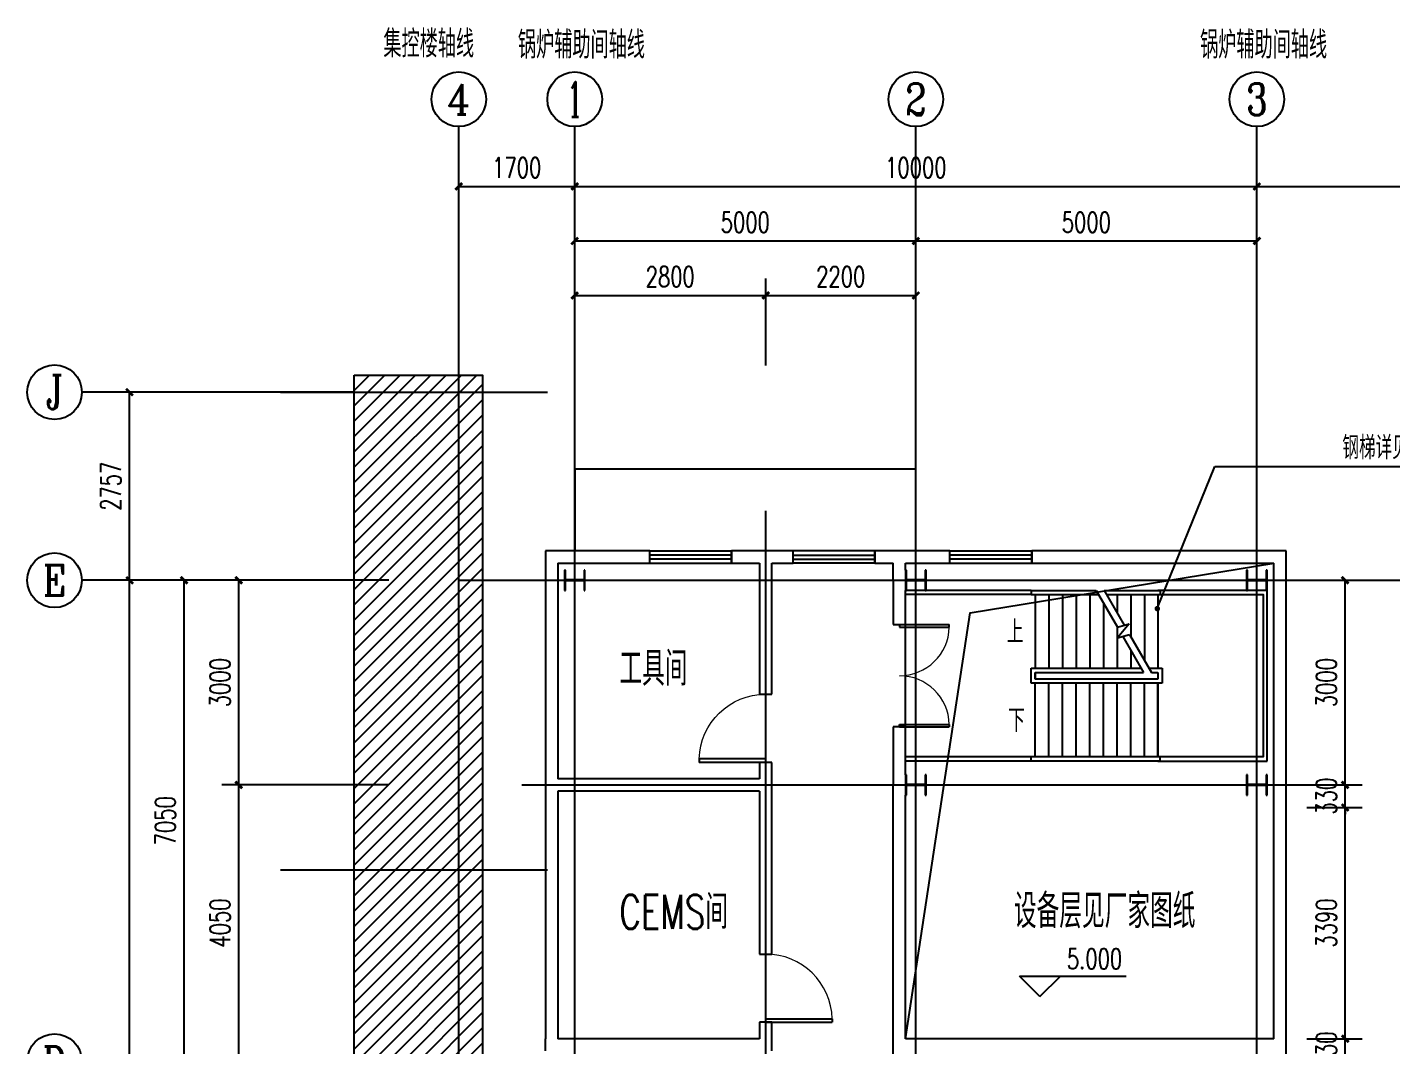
# Model space of a CAD drawing. Extents: x 32557 to 180454, y 33555 to 87700.
# Drawn here: x 87814 to 107816, y 68906 to 83835 of the extents above; entities that cross this region are included whole.
import ezdxf
from ezdxf.enums import TextEntityAlignment as Align

# ---------------------------------------------------------------- set-up
doc = ezdxf.new("R2010")
doc.units = 0
doc.header["$LTSCALE"] = 1000
doc.header["$MEASUREMENT"] = 0
for name, color, linetype in [('AXIS', 3, 'Continuous'), ('AXIS_TEXT', 7, 'Continuous'), ('COLUMN', 9, 'Continuous'), ('DIM_ELEV', 3, 'Continuous'), ('DIM_LEAD', 3, 'Continuous'), ('DIM_SYMB', 3, 'Continuous'), ('DOTE', 1, 'Continuous'), ('PUB_DIM', 3, 'Continuous'), ('PUB_TEXT', 7, 'Continuous'), ('STAIR', 2, 'Continuous'), ('TEXT', 62, 'Continuous'), ('WALL', 9, 'Continuous'), ('WINDOW', 4, 'Continuous')]:
    doc.layers.add(name, color=color, linetype=linetype)
doc.styles.add('_TCH_AXIS', font='COMPLEX', dxfattribs={"bigfont": 'GBCBIG'})
doc.styles.add('_TCH_DIM', font='SIMPLEX', dxfattribs={"bigfont": 'GBCBIG'})
doc.styles.add('_TCH_DIM_T3', font='SIMPLEX', dxfattribs={"width": 0.705882, "bigfont": 'GBCBIG'})
doc.styles.add('COMPLEX', font='COMPLEX')
doc.styles.get("Standard").update_dxf_attribs({"font": 'gbenor.shx', "bigfont": 'gbcbig.shx'})
doc.dimstyles.new('_TCH_ARCH&&100', dxfattribs={"dimtxt": 297.5, "dimasz": 100, "dimexe": 250, "dimexo": 300, "dimgap": 126.25, "dimtad": 1, "dimdec": 0, "dimzin": 0, "dimdsep": 46, "dimtxsty": '_TCH_DIM_T3', "dimblk": 'ARCHTICK', "dimcen": 0.09, "dimclrt": 7, "dimazin": 2, "dimtfac": 1, "dimtdec": 0, "dimtix": 1, "dimtmove": 2, "dimatfit": 3, "dimfxl": 0, "dimtolj": 1, "dimtzin": 0, "dimarcsym": 0})

# ---------------------------------------------------------------- blocks, each defined once
blk = doc.blocks.new('_ArchTick')
at = {"color": 0, "linetype": 'ByBlock', "const_width": 0.4}
blk.add_lwpolyline([(-0.5, -0.5), (0.5, 0.5)], dxfattribs=at)
blk = doc.blocks.new('*D10')
at = {"layer": 'Defpoints', "color": 0, "transparency": 16777216}
for p in [(106269, 75729), (107133, 75729), (106269, 72729)]:
    blk.add_point(p, dxfattribs=at)
at = {"layer": 'PUB_DIM', "color": 0, "lineweight": -2, "transparency": 16777216}
for p, q in [((106569, 75729), (107383, 75729)), ((107133, 72729), (107133, 75729)), ((106569, 72729), (107383, 72729))]:
    blk.add_line(p, q, dxfattribs=at)
at = {"layer": 'PUB_DIM', "color": 0, "lineweight": -2, "transparency": 16777216, "xscale": 100, "yscale": 100, "zscale": 100}
for p, rotation in [((107133, 75729), 90), ((107133, 72729), 270)]:
    blk.add_blockref('_ArchTick', p, dxfattribs=dict(at, rotation=rotation))
at = {"layer": 'PUB_DIM', "color": 7, "transparency": 16777216, "insert": (106858, 74229), "char_height": 297.5, "attachment_point": 5, "rotation": 90, "style": '_TCH_DIM_T3'}
blk.add_mtext('\\A1;3000', dxfattribs=at)
blk = doc.blocks.new('*D11')
at = {"layer": 'Defpoints', "color": 0, "transparency": 16777216}
for p in [(106269, 72729), (107133, 72729), (106269, 72399)]:
    blk.add_point(p, dxfattribs=at)
at = {"layer": 'PUB_DIM', "color": 0, "lineweight": -2, "transparency": 16777216}
for p, q in [((107133, 72729), (107133, 72829)), ((106569, 72729), (107383, 72729)), ((107133, 72399), (107133, 72729)), ((106569, 72399), (107383, 72399)), ((107133, 72399), (107133, 72299))]:
    blk.add_line(p, q, dxfattribs=at)
at = {"layer": 'PUB_DIM', "color": 0, "lineweight": -2, "transparency": 16777216, "xscale": 100, "yscale": 100, "zscale": 100}
for p, rotation in [((107133, 72729), 270), ((107133, 72399), 90)]:
    blk.add_blockref('_ArchTick', p, dxfattribs=dict(at, rotation=rotation))
at = {"layer": 'PUB_DIM', "color": 7, "transparency": 16777216, "insert": (106858, 72564), "char_height": 297.5, "attachment_point": 5, "rotation": 90, "style": '_TCH_DIM_T3'}
blk.add_mtext('\\A1;330', dxfattribs=at)
blk = doc.blocks.new('*D12')
at = {"layer": 'Defpoints', "color": 0, "transparency": 16777216}
for p in [(106269, 72399), (107133, 72399), (106269, 69009)]:
    blk.add_point(p, dxfattribs=at)
at = {"layer": 'PUB_DIM', "color": 0, "lineweight": -2, "transparency": 16777216}
for p, q in [((106569, 72399), (107383, 72399)), ((107133, 69009), (107133, 72399)), ((106569, 69009), (107383, 69009))]:
    blk.add_line(p, q, dxfattribs=at)
at = {"layer": 'PUB_DIM', "color": 0, "lineweight": -2, "transparency": 16777216, "xscale": 100, "yscale": 100, "zscale": 100}
for p, rotation in [((107133, 72399), 90), ((107133, 69009), 270)]:
    blk.add_blockref('_ArchTick', p, dxfattribs=dict(at, rotation=rotation))
at = {"layer": 'PUB_DIM', "color": 7, "transparency": 16777216, "insert": (106858, 70704), "char_height": 297.5, "attachment_point": 5, "rotation": 90, "style": '_TCH_DIM_T3'}
blk.add_mtext('\\A1;3390', dxfattribs=at)
blk = doc.blocks.new('*D13')
at = {"layer": 'Defpoints', "color": 0, "transparency": 16777216}
for p in [(106269, 69009), (107133, 69009), (106269, 68679)]:
    blk.add_point(p, dxfattribs=at)
at = {"layer": 'PUB_DIM', "color": 0, "lineweight": -2, "transparency": 16777216}
for p, q in [((106569, 69009), (107383, 69009)), ((107133, 69009), (107133, 69109)), ((107133, 68679), (107133, 69009)), ((106569, 68679), (107383, 68679)), ((107133, 68679), (107133, 68579))]:
    blk.add_line(p, q, dxfattribs=at)
at = {"layer": 'PUB_DIM', "color": 0, "lineweight": -2, "transparency": 16777216, "xscale": 100, "yscale": 100, "zscale": 100}
for p, rotation in [((107133, 69009), 270), ((107133, 68679), 90)]:
    blk.add_blockref('_ArchTick', p, dxfattribs=dict(at, rotation=rotation))
at = {"layer": 'PUB_DIM', "color": 7, "transparency": 16777216, "insert": (106858, 68844), "char_height": 297.5, "attachment_point": 5, "rotation": 90, "style": '_TCH_DIM_T3'}
blk.add_mtext('\\A1;330', dxfattribs=at)
blk = doc.blocks.new('*D38')
at = {"layer": 'AXIS', "color": 0, "lineweight": -2, "transparency": 16777216}
for p, q in [((93114, 72729), (90664, 72729)), ((90914, 68679), (90914, 72729)), ((93114, 68679), (90664, 68679))]:
    blk.add_line(p, q, dxfattribs=at)
at = {"layer": 'Defpoints', "color": 0, "transparency": 16777216}
for p in [(90914, 72729), (93414, 72729), (93414, 68679)]:
    blk.add_point(p, dxfattribs=at)
at = {"layer": 'AXIS', "color": 0, "lineweight": -2, "transparency": 16777216, "xscale": 100, "yscale": 100, "zscale": 100}
for p, rotation in [((90914, 72729), 90), ((90914, 68679), 270)]:
    blk.add_blockref('_ArchTick', p, dxfattribs=dict(at, rotation=rotation))
at = {"layer": 'AXIS', "color": 7, "transparency": 16777216, "insert": (90639, 70704), "char_height": 297.5, "attachment_point": 5, "rotation": 90, "style": '_TCH_DIM_T3'}
blk.add_mtext('\\A1;4050', dxfattribs=at)
blk = doc.blocks.new('*D39')
at = {"layer": 'AXIS', "color": 0, "lineweight": -2, "transparency": 16777216}
for p, q in [((93114, 75729), (90664, 75729)), ((90914, 72729), (90914, 75729)), ((93114, 72729), (90664, 72729))]:
    blk.add_line(p, q, dxfattribs=at)
at = {"layer": 'Defpoints', "color": 0, "transparency": 16777216}
for p in [(90914, 75729), (93414, 75729), (93414, 72729)]:
    blk.add_point(p, dxfattribs=at)
at = {"layer": 'AXIS', "color": 0, "lineweight": -2, "transparency": 16777216, "xscale": 100, "yscale": 100, "zscale": 100}
for p, rotation in [((90914, 75729), 90), ((90914, 72729), 270)]:
    blk.add_blockref('_ArchTick', p, dxfattribs=dict(at, rotation=rotation))
at = {"layer": 'AXIS', "color": 7, "transparency": 16777216, "insert": (90639, 74229), "char_height": 297.5, "attachment_point": 5, "rotation": 90, "style": '_TCH_DIM_T3'}
blk.add_mtext('\\A1;3000', dxfattribs=at)
blk = doc.blocks.new('*D40')
at = {"layer": 'Defpoints', "color": 0, "transparency": 16777216}
for p in [(98639, 79903), (95839, 78575), (98639, 78575)]:
    blk.add_point(p, dxfattribs=at)
at = {"layer": 'PUB_DIM', "color": 0, "lineweight": -2, "transparency": 16777216}
for p, q in [((95839, 78875), (95839, 80153)), ((98639, 78875), (98639, 80153)), ((95839, 79903), (98639, 79903))]:
    blk.add_line(p, q, dxfattribs=at)
at = {"layer": 'PUB_DIM', "color": 0, "lineweight": -2, "transparency": 16777216, "xscale": 100, "yscale": 100, "zscale": 100, "rotation": 180}
blk.add_blockref('_ArchTick', (95839, 79903), dxfattribs=at)
at = {"layer": 'PUB_DIM', "color": 0, "lineweight": -2, "transparency": 16777216, "xscale": 100, "yscale": 100, "zscale": 100}
blk.add_blockref('_ArchTick', (98639, 79903), dxfattribs=at)
at = {"layer": 'PUB_DIM', "color": 7, "transparency": 16777216, "insert": (97239, 80178), "char_height": 297.5, "attachment_point": 5, "style": '_TCH_DIM_T3'}
blk.add_mtext('\\A1;2800', dxfattribs=at)
blk = doc.blocks.new('*D41')
at = {"layer": 'Defpoints', "color": 0, "transparency": 16777216}
for p in [(100839, 79903), (98639, 78575), (100839, 78575)]:
    blk.add_point(p, dxfattribs=at)
at = {"layer": 'PUB_DIM', "color": 0, "lineweight": -2, "transparency": 16777216}
for p, q in [((98639, 78875), (98639, 80153)), ((100839, 78875), (100839, 80153)), ((98639, 79903), (100839, 79903))]:
    blk.add_line(p, q, dxfattribs=at)
at = {"layer": 'PUB_DIM', "color": 0, "lineweight": -2, "transparency": 16777216, "xscale": 100, "yscale": 100, "zscale": 100, "rotation": 180}
blk.add_blockref('_ArchTick', (98639, 79903), dxfattribs=at)
at = {"layer": 'PUB_DIM', "color": 0, "lineweight": -2, "transparency": 16777216, "xscale": 100, "yscale": 100, "zscale": 100}
blk.add_blockref('_ArchTick', (100839, 79903), dxfattribs=at)
at = {"layer": 'PUB_DIM', "color": 7, "transparency": 16777216, "insert": (99739, 80178), "char_height": 297.5, "attachment_point": 5, "style": '_TCH_DIM_T3'}
blk.add_mtext('\\A1;2200', dxfattribs=at)
blk = doc.blocks.new('*D43')
at = {"layer": 'Defpoints', "color": 0, "transparency": 16777216}
for p in [(95839, 81503), (94139, 79875), (95839, 79875)]:
    blk.add_point(p, dxfattribs=at)
at = {"layer": 'PUB_DIM', "color": 0, "lineweight": -2, "transparency": 16777216}
for p, q in [((94139, 80175), (94139, 81753)), ((95839, 80175), (95839, 81753)), ((94139, 81503), (95839, 81503))]:
    blk.add_line(p, q, dxfattribs=at)
at = {"layer": 'PUB_DIM', "color": 0, "lineweight": -2, "transparency": 16777216, "xscale": 100, "yscale": 100, "zscale": 100, "rotation": 180}
blk.add_blockref('_ArchTick', (94139, 81503), dxfattribs=at)
at = {"layer": 'PUB_DIM', "color": 0, "lineweight": -2, "transparency": 16777216, "xscale": 100, "yscale": 100, "zscale": 100}
blk.add_blockref('_ArchTick', (95839, 81503), dxfattribs=at)
at = {"layer": 'PUB_DIM', "color": 7, "transparency": 16777216, "insert": (94989, 81778), "char_height": 297.5, "attachment_point": 5, "style": '_TCH_DIM_T3'}
blk.add_mtext('\\A1;1700', dxfattribs=at)
blk = doc.blocks.new('*D44')
at = {"layer": 'Defpoints', "color": 0, "transparency": 16777216}
for p in [(105839, 81503), (95839, 79875), (105839, 79875)]:
    blk.add_point(p, dxfattribs=at)
at = {"layer": 'PUB_DIM', "color": 0, "lineweight": -2, "transparency": 16777216}
for p, q in [((95839, 80175), (95839, 81753)), ((105839, 80175), (105839, 81753)), ((95839, 81503), (105839, 81503))]:
    blk.add_line(p, q, dxfattribs=at)
at = {"layer": 'PUB_DIM', "color": 0, "lineweight": -2, "transparency": 16777216, "xscale": 100, "yscale": 100, "zscale": 100, "rotation": 180}
blk.add_blockref('_ArchTick', (95839, 81503), dxfattribs=at)
at = {"layer": 'PUB_DIM', "color": 0, "lineweight": -2, "transparency": 16777216, "xscale": 100, "yscale": 100, "zscale": 100}
blk.add_blockref('_ArchTick', (105839, 81503), dxfattribs=at)
at = {"layer": 'PUB_DIM', "color": 7, "transparency": 16777216, "insert": (100839, 81778), "char_height": 297.5, "attachment_point": 5, "style": '_TCH_DIM_T3'}
blk.add_mtext('\\A1;10000', dxfattribs=at)
blk = doc.blocks.new('*D45')
at = {"layer": 'Defpoints', "color": 0, "transparency": 16777216}
for p in [(116239, 81503), (105839, 79875), (116239, 79875)]:
    blk.add_point(p, dxfattribs=at)
at = {"layer": 'PUB_DIM', "color": 0, "lineweight": -2, "transparency": 16777216}
for p, q in [((105839, 80175), (105839, 81753)), ((116239, 80175), (116239, 81753)), ((105839, 81503), (116239, 81503))]:
    blk.add_line(p, q, dxfattribs=at)
at = {"layer": 'PUB_DIM', "color": 0, "lineweight": -2, "transparency": 16777216, "xscale": 100, "yscale": 100, "zscale": 100, "rotation": 180}
blk.add_blockref('_ArchTick', (105839, 81503), dxfattribs=at)
at = {"layer": 'PUB_DIM', "color": 0, "lineweight": -2, "transparency": 16777216, "xscale": 100, "yscale": 100, "zscale": 100}
blk.add_blockref('_ArchTick', (116239, 81503), dxfattribs=at)
at = {"layer": 'PUB_DIM', "color": 7, "transparency": 16777216, "insert": (111039, 81778), "char_height": 297.5, "attachment_point": 5, "style": '_TCH_DIM_T3'}
blk.add_mtext('\\A1;10400', dxfattribs=at)
blk = doc.blocks.new('*D46')
at = {"layer": 'Defpoints', "color": 0, "transparency": 16777216}
for p in [(100839, 80703), (95839, 78575), (100839, 78575)]:
    blk.add_point(p, dxfattribs=at)
at = {"layer": 'PUB_DIM', "color": 0, "lineweight": -2, "transparency": 16777216}
for p, q in [((95839, 78875), (95839, 80953)), ((100839, 78875), (100839, 80953)), ((95839, 80703), (100839, 80703))]:
    blk.add_line(p, q, dxfattribs=at)
at = {"layer": 'PUB_DIM', "color": 0, "lineweight": -2, "transparency": 16777216, "xscale": 100, "yscale": 100, "zscale": 100, "rotation": 180}
blk.add_blockref('_ArchTick', (95839, 80703), dxfattribs=at)
at = {"layer": 'PUB_DIM', "color": 0, "lineweight": -2, "transparency": 16777216, "xscale": 100, "yscale": 100, "zscale": 100}
blk.add_blockref('_ArchTick', (100839, 80703), dxfattribs=at)
at = {"layer": 'PUB_DIM', "color": 7, "transparency": 16777216, "insert": (98339, 80978), "char_height": 297.5, "attachment_point": 5, "style": '_TCH_DIM_T3'}
blk.add_mtext('\\A1;5000', dxfattribs=at)
blk = doc.blocks.new('*D47')
at = {"layer": 'Defpoints', "color": 0, "transparency": 16777216}
for p in [(105839, 80703), (100839, 78575), (105839, 78575)]:
    blk.add_point(p, dxfattribs=at)
at = {"layer": 'PUB_DIM', "color": 0, "lineweight": -2, "transparency": 16777216}
for p, q in [((100839, 78875), (100839, 80953)), ((105839, 78875), (105839, 80953)), ((100839, 80703), (105839, 80703))]:
    blk.add_line(p, q, dxfattribs=at)
at = {"layer": 'PUB_DIM', "color": 0, "lineweight": -2, "transparency": 16777216, "xscale": 100, "yscale": 100, "zscale": 100, "rotation": 180}
blk.add_blockref('_ArchTick', (100839, 80703), dxfattribs=at)
at = {"layer": 'PUB_DIM', "color": 0, "lineweight": -2, "transparency": 16777216, "xscale": 100, "yscale": 100, "zscale": 100}
blk.add_blockref('_ArchTick', (105839, 80703), dxfattribs=at)
at = {"layer": 'PUB_DIM', "color": 7, "transparency": 16777216, "insert": (103339, 80978), "char_height": 297.5, "attachment_point": 5, "style": '_TCH_DIM_T3'}
blk.add_mtext('\\A1;5000', dxfattribs=at)
blk = doc.blocks.new('*D51')
at = {"layer": 'AXIS', "color": 0, "lineweight": -2, "transparency": 16777216}
for p, q in [((92314, 75729), (89864, 75729)), ((90114, 68679), (90114, 75729)), ((92314, 68679), (89864, 68679))]:
    blk.add_line(p, q, dxfattribs=at)
at = {"layer": 'Defpoints', "color": 0, "transparency": 16777216}
for p in [(90114, 75729), (92614, 75729), (92614, 68679)]:
    blk.add_point(p, dxfattribs=at)
at = {"layer": 'AXIS', "color": 0, "lineweight": -2, "transparency": 16777216, "xscale": 100, "yscale": 100, "zscale": 100}
for p, rotation in [((90114, 75729), 90), ((90114, 68679), 270)]:
    blk.add_blockref('_ArchTick', p, dxfattribs=dict(at, rotation=rotation))
at = {"layer": 'AXIS', "color": 7, "transparency": 16777216, "insert": (89839, 72204), "char_height": 297.5, "attachment_point": 5, "rotation": 90, "style": '_TCH_DIM_T3'}
blk.add_mtext('\\A1;7050', dxfattribs=at)
blk = doc.blocks.new('*D53')
at = {"layer": 'AXIS', "color": 0, "lineweight": -2, "transparency": 16777216}
for p, q in [((92314, 75729), (89064, 75729)), ((89314, 44329), (89314, 75729)), ((92314, 44329), (89064, 44329))]:
    blk.add_line(p, q, dxfattribs=at)
at = {"layer": 'Defpoints', "color": 0, "transparency": 16777216}
for p in [(89314, 75729), (92614, 75729), (92614, 44329)]:
    blk.add_point(p, dxfattribs=at)
at = {"layer": 'AXIS', "color": 0, "lineweight": -2, "transparency": 16777216, "xscale": 100, "yscale": 100, "zscale": 100}
for p, rotation in [((89314, 75729), 90), ((89314, 44329), 270)]:
    blk.add_blockref('_ArchTick', p, dxfattribs=dict(at, rotation=rotation))
at = {"layer": 'AXIS', "color": 7, "transparency": 16777216, "insert": (89039, 60029), "char_height": 297.5, "attachment_point": 5, "rotation": 90, "style": '_TCH_DIM_T3'}
blk.add_mtext('\\A1;31400', dxfattribs=at)
blk = doc.blocks.new('*D54')
at = {"layer": 'AXIS', "color": 0, "lineweight": -2, "transparency": 16777216}
for p, q in [((92314, 78486), (89064, 78486)), ((89314, 75729), (89314, 78486)), ((92314, 75729), (89064, 75729))]:
    blk.add_line(p, q, dxfattribs=at)
at = {"layer": 'Defpoints', "color": 0, "transparency": 16777216}
for p in [(89314, 78486), (92614, 78486), (92614, 75729)]:
    blk.add_point(p, dxfattribs=at)
at = {"layer": 'AXIS', "color": 0, "lineweight": -2, "transparency": 16777216, "xscale": 100, "yscale": 100, "zscale": 100}
for p, rotation in [((89314, 78486), 90), ((89314, 75729), 270)]:
    blk.add_blockref('_ArchTick', p, dxfattribs=dict(at, rotation=rotation))
at = {"layer": 'AXIS', "color": 7, "transparency": 16777216, "insert": (89039, 77108), "char_height": 297.5, "attachment_point": 5, "rotation": 90, "style": '_TCH_DIM_T3'}
blk.add_mtext('\\A1;2757', dxfattribs=at)
blk = doc.blocks.new('_AXISO')
blk.add_circle((0, 0), 0.5)
at = {"layer": 'AXIS_TEXT', "style": 'COMPLEX', "width": 1.041667}
blk.add_attdef('A', text='', height=0.56, dxfattribs=at).set_placement((-0.25, -0.28), (0.25, -0.28), align=Align.FIT)
blk = doc.blocks.new('$DorLib2D$00000001')
for p, q in [((0.45, 0.975), (0.5, 0.975)), ((0.45, 0), (0.45, 0.975)), ((0.5, 0), (0.5, 0.975)), ((0.5, 0), (0.45, 0))]:
    blk.add_line(p, q)
at = {"lineweight": 13}
blk.add_arc((0.475, 0), 0.975, 91.4693, 180, dxfattribs=at)
blk = doc.blocks.new('$DorLib2D$00000002')
for p, q in [((-0.5, 0), (-0.5, 0.4875)), ((-0.475, 0.4875), (-0.5, 0.4875)), ((-0.475, 0), (-0.475, 0.4875)), ((0.475, 0), (0.475, 0.4875)), ((0.475, 0.4875), (0.5, 0.4875)), ((0.5, 0), (0.5, 0.4875)), ((-0.5, 0), (-0.475, 0)), ((0.5, 0), (0.475, 0))]:
    blk.add_line(p, q)
at = {"lineweight": 13}
for centre, start, end in [((-0.4875, 0), 0, 88.53072), ((0.4875, 0), 91.46928, 180)]:
    blk.add_arc(centre, 0.4875, start, end, dxfattribs=at)
blk = doc.blocks.new('$TCHSYS$WIN2D')
for p, q in [((-0.5, 0.5), (0.5, 0.5)), ((-0.5, 0.5), (-0.5, -0.5)), ((0.5, 0.5), (0.5, -0.5)), ((0.5, 0.167), (-0.5, 0.167)), ((0.5, -0.167), (-0.5, -0.167)), ((-0.5, -0.5), (0.5, -0.5))]:
    blk.add_line(p, q)

msp = doc.modelspace()

# ---------------------------------------------------------------- hatches: boundary and pattern name
at = {"layer": 'COLUMN'}
h = msp.add_hatch(dxfattribs=at)
h.set_pattern_fill('ANSI31', color=256, scale=100)
h.set_pattern_definition([(45, (53159.6, 0), (-112.2532, 112.2532), [])])
h.paths.add_polyline_path([(92607.2, 78736.1), (94489.3, 78736.1), (94489.3, 37467), (92607.2, 37467)])

# ---------------------------------------------------------------- linework, layer by layer
at = {"layer": 'AXIS'}
for p, q in [((94139.3, 79695.8), (94139.3, 82380)), ((95839.3, 79695.8), (95839.3, 82380)), ((100839.3, 79695.8), (100839.3, 82380)), ((105839.3, 79695.8), (105839.3, 82380)), ((92614.3, 78486.1), (88614.3, 78486.1)), ((92614.3, 75729.1), (88614.3, 75729.1))]:
    msp.add_line(p, q, dxfattribs=at)
at = {"layer": 'COLUMN'}
for p, q in [((95703.3, 75879.1), (95689.3, 75879.1)), ((95689.3, 75879.1), (95689.3, 75579.1)), ((95703.3, 75738.1), (95703.3, 75879.1)), ((95975.3, 75879.1), (95975.3, 75738.1)), ((95989.3, 75879.1), (95975.3, 75879.1)), ((95989.3, 75579.1), (95989.3, 75879.1)), ((100703.3, 75879.1), (100689.3, 75879.1)), ((100689.3, 75879.1), (100689.3, 75579.1)), ((100703.3, 75738.1), (100703.3, 75879.1)), ((100975.3, 75879.1), (100975.3, 75738.1)), ((100989.3, 75879.1), (100975.3, 75879.1)), ((100989.3, 75579.1), (100989.3, 75879.1)), ((105703.3, 75879.1), (105689.3, 75879.1)), ((105689.3, 75879.1), (105689.3, 75579.1)), ((105703.3, 75738.1), (105703.3, 75879.1)), ((105975.3, 75879.1), (105975.3, 75738.1)), ((105989.3, 75879.1), (105975.3, 75879.1)), ((105989.3, 75579.1), (105989.3, 75879.1)), ((95703.3, 75579.1), (95703.3, 75720.1)), ((95970.3, 75733.1), (95708.3, 75733.1)), ((95708.3, 75725.1), (95970.3, 75725.1)), ((95975.3, 75720.1), (95975.3, 75579.1)), ((100703.3, 75579.1), (100703.3, 75720.1)), ((100970.3, 75733.1), (100708.3, 75733.1)), ((100708.3, 75725.1), (100970.3, 75725.1)), ((100975.3, 75720.1), (100975.3, 75579.1)), ((105703.3, 75579.1), (105703.3, 75720.1)), ((105970.3, 75733.1), (105708.3, 75733.1)), ((105708.3, 75725.1), (105970.3, 75725.1)), ((105975.3, 75720.1), (105975.3, 75579.1)), ((95689.3, 75579.1), (95703.3, 75579.1)), ((95975.3, 75579.1), (95989.3, 75579.1)), ((100689.3, 75579.1), (100703.3, 75579.1)), ((100975.3, 75579.1), (100989.3, 75579.1)), ((105689.3, 75579.1), (105703.3, 75579.1)), ((105975.3, 75579.1), (105989.3, 75579.1)), ((100703.3, 72879.1), (100689.3, 72879.1)), ((100689.3, 72879.1), (100689.3, 72579.1)), ((100703.3, 72738.1), (100703.3, 72879.1)), ((100975.3, 72879.1), (100975.3, 72738.1)), ((100989.3, 72879.1), (100975.3, 72879.1)), ((100989.3, 72579.1), (100989.3, 72879.1)), ((105703.3, 72879.1), (105689.3, 72879.1)), ((105689.3, 72879.1), (105689.3, 72579.1)), ((105703.3, 72738.1), (105703.3, 72879.1)), ((105975.3, 72879.1), (105975.3, 72738.1)), ((105989.3, 72879.1), (105975.3, 72879.1)), ((105989.3, 72579.1), (105989.3, 72879.1)), ((100703.3, 72579.1), (100703.3, 72720.1)), ((100970.3, 72733.1), (100708.3, 72733.1)), ((100708.3, 72725.1), (100970.3, 72725.1)), ((100975.3, 72720.1), (100975.3, 72579.1)), ((105703.3, 72579.1), (105703.3, 72720.1)), ((105970.3, 72733.1), (105708.3, 72733.1)), ((105708.3, 72725.1), (105970.3, 72725.1)), ((105975.3, 72720.1), (105975.3, 72579.1)), ((100689.3, 72579.1), (100703.3, 72579.1)), ((100975.3, 72579.1), (100989.3, 72579.1)), ((105689.3, 72579.1), (105703.3, 72579.1)), ((105975.3, 72579.1), (105989.3, 72579.1))]:
    msp.add_line(p, q, dxfattribs=at)
for centre, start, end in [((95708.3, 75738.1), 180, 270), ((95708.3, 75720.1), 90, 180), ((95970.3, 75738.1), 270, 0), ((95970.3, 75720.1), 0, 90), ((100708.3, 75738.1), 180, 270), ((100708.3, 75720.1), 90, 180), ((100970.3, 75738.1), 270, 0), ((100970.3, 75720.1), 0, 90), ((105708.3, 75738.1), 180, 270), ((105708.3, 75720.1), 90, 180), ((105970.3, 75738.1), 270, 0), ((105970.3, 75720.1), 0, 90), ((100708.3, 72738.1), 180, 270), ((100708.3, 72720.1), 90, 180), ((100970.3, 72738.1), 270, 0), ((100970.3, 72720.1), 0, 90), ((105708.3, 72738.1), 180, 270), ((105708.3, 72720.1), 90, 180), ((105970.3, 72738.1), 270, 0), ((105970.3, 72720.1), 0, 90)]:
    msp.add_arc(centre, 5, start, end, dxfattribs=at)
at = {"layer": 'DIM_ELEV'}
for p, q in [((102659.1, 69626.1), (102359.1, 69926.1)), ((102359.1, 69926.1), (103924.1, 69926.1)), ((102659.1, 69626.1), (102959.1, 69926.1))]:
    msp.add_line(p, q, dxfattribs=at)
at = {"layer": 'DIM_LEAD'}
for p, q in [((104379.6, 75313.6), (105221.3, 77398.6)), ((105221.3, 77398.6), (109123.1, 77398.6))]:
    msp.add_line(p, q, dxfattribs=at)
at = {"layer": 'DIM_LEAD', "const_width": 40}
msp.add_lwpolyline([(104372.1, 75295.1, 1), (104387.1, 75332.2, 1)], format="xyb", close=True, dxfattribs=at)
at = {"layer": 'DIM_SYMB'}
for points in [[(102489.3, 74979.1, 0, 0, 0), (103489.3, 74979.1, 80, 0, 0), (103789.3, 74979.1, 0, 0, 0)], [(102489.3, 73679.1, 0, 0, 0), (105189.3, 73679.1, 0, 0, 0), (105189.3, 74979.1, 0, 0, 0), (104289.3, 74979.1, 80, 0, 0), (103989.3, 74979.1, 0, 0, 0)]]:
    msp.add_lwpolyline(points, format="xyseb", dxfattribs=at)
at = {"layer": 'DOTE'}
for p, q in [((91525, 78486.1), (95439.3, 78486.1)), ((94139.3, 75729.1), (122839.2, 75729.1)), ((95065.2, 72729.1), (107270.5, 72729.1)), ((91525, 71486.1), (95439.3, 71486.1))]:
    msp.add_line(p, q, dxfattribs=at)
for points in [[(94139.3, 37467), (94139.3, 80486.1)], [(95839.3, 37467), (95839.3, 80486.1)], [(100839.3, 43329.1), (100839.3, 80486.1)], [(105839.3, 43329.1), (105839.3, 80486.1)], [(98639.3, 60109.1), (98639.3, 76746.2)]]:
    msp.add_lwpolyline(points, dxfattribs=at)
at = {"layer": 'PUB_DIM'}
msp.add_lwpolyline([(100689.3, 69009.1), (101635.6, 75252), (106089.3, 75979.1)], dxfattribs=at)
at = {"layer": 'STAIR'}
for p, q in [((102529.3, 75579.1), (100689.3, 75579.1)), ((102529.3, 75519.1), (100689.3, 75519.1)), ((102529.3, 75579.1), (103485.1, 75579.1)), ((102529.3, 75579.1), (102529.3, 75519.1)), ((102529.3, 75519.1), (103519.8, 75519.1)), ((102589.3, 75579.1), (103485.1, 75579.1)), ((102589.3, 75519.1), (102589.3, 74439.1)), ((102789.3, 75519.1), (102789.3, 74439.1)), ((102989.3, 75519.1), (102989.3, 74439.1)), ((103189.3, 75519.1), (103189.3, 74439.1)), ((103389.3, 75519.1), (103389.3, 74439.1)), ((103485.1, 75579.1), (103794.4, 75043.5)), ((103600.6, 75579.1), (104389.3, 75579.1)), ((103600.6, 75579.1), (103894.4, 75070.3)), ((103600.6, 75579.1), (104419.3, 75579.1)), ((103635.3, 75519.1), (104419.3, 75519.1)), ((103789.3, 75519.1), (103789.3, 75252.3)), ((103989.3, 75519.1), (103989.3, 74905.9)), ((104189.3, 75519.1), (104189.3, 74559.5)), ((104419.3, 75579.1), (104389.3, 75579.1)), ((104389.3, 75519.1), (104389.3, 74439.1)), ((104389.3, 75519.1), (104389.3, 74439.1)), ((104419.3, 75579.1), (104419.3, 75519.1)), ((105689.3, 75579.1), (104419.3, 75579.1)), ((105975.3, 75579.1), (105703.3, 75579.1)), ((105989.3, 73079.1), (105989.3, 75579.1)), ((103589.3, 75398.7), (103589.3, 74439.1)), ((103789.3, 75052.3), (103789.3, 74439.1)), ((103966.7, 75089.7), (103793.8, 74883.7)), ((103794.4, 75043.5), (103966.7, 75089.7)), ((103793.8, 74883.7), (103974.2, 74932)), ((103874.2, 74905.2), (104178, 74379.1)), ((103974.2, 74932), (104293.4, 74379.1)), ((103989.3, 74705.9), (103989.3, 74439.1)), ((102529.3, 74219.1), (102529.3, 74439.1)), ((102529.3, 74439.1), (104143.3, 74439.1)), ((104258.8, 74439.1), (104449.3, 74439.1)), ((104449.3, 74439.1), (104449.3, 74219.1)), ((104449.3, 74219.1), (102529.3, 74219.1)), ((102589.3, 74379.1), (104178, 74379.1)), ((102589.3, 74279.1), (102589.3, 74379.1)), ((102589.3, 74379.1), (104178, 74379.1)), ((102589.3, 74379.1), (102589.3, 74279.1)), ((104389.3, 74279.1), (102589.3, 74279.1)), ((104389.3, 74279.1), (102589.3, 74279.1)), ((102589.3, 73139.1), (102589.3, 74219.1)), ((102789.3, 73139.1), (102789.3, 74219.1)), ((102989.3, 73139.1), (102989.3, 74219.1)), ((103189.3, 73139.1), (103189.3, 74219.1)), ((103389.3, 73139.1), (103389.3, 74219.1)), ((103589.3, 73139.1), (103589.3, 74219.1)), ((103789.3, 73139.1), (103789.3, 74219.1)), ((103989.3, 73139.1), (103989.3, 74219.1)), ((104189.3, 73139.1), (104189.3, 74219.1)), ((104293.4, 74379.1), (104389.3, 74379.1)), ((104293.4, 74379.1), (104389.3, 74379.1)), ((104389.3, 74379.1), (104389.3, 74279.1)), ((104389.3, 74379.1), (104389.3, 74279.1)), ((104389.3, 73139.1), (104389.3, 74219.1)), ((104389.3, 74219.1), (104389.3, 73139.1)), ((102589.3, 73139.1), (100689.3, 73139.1)), ((102529.3, 73079.1), (100689.3, 73079.1)), ((104419.3, 73139.1), (102529.3, 73139.1)), ((102529.3, 73079.1), (102529.3, 73139.1)), ((104419.3, 73079.1), (102529.3, 73079.1)), ((104389.3, 73079.1), (102589.3, 73079.1)), ((104389.3, 73079.1), (104419.3, 73079.1)), ((104419.3, 73079.1), (104419.3, 73139.1)), ((104419.3, 73079.1), (105989.3, 73079.1))]:
    msp.add_line(p, q, dxfattribs=at)
for points in [[(100839.3, 76159.1), (100839.3, 77359.1), (95839.3, 77359.1), (95839.3, 76159.1)], [(104419.3, 75519.1), (105929.3, 75519.1), (105929.3, 73139.1), (104419.3, 73139.1)]]:
    msp.add_lwpolyline(points, dxfattribs=at)
at = {"layer": 'WALL'}
for p, q in [((95409.3, 76159.1), (95409.3, 72729.1)), ((96939.3, 76159.1), (95409.3, 76159.1)), ((96939.3, 75979.1), (96939.3, 76159.1)), ((98639.3, 76159.1), (98139.3, 76159.1)), ((98139.3, 76159.1), (98139.3, 75979.1)), ((99039.3, 76159.1), (98639.3, 76159.1)), ((99039.3, 75979.1), (99039.3, 76159.1)), ((100689.3, 76159.1), (100239.3, 76159.1)), ((100239.3, 76159.1), (100239.3, 75979.1)), ((101339.3, 76159.1), (100689.3, 76159.1)), ((101339.3, 75979.1), (101339.3, 76159.1)), ((106269.3, 76159.1), (102539.3, 76159.1)), ((102539.3, 76159.1), (102539.3, 75979.1)), ((106269.3, 68919.1), (106269.3, 76159.1)), ((95589.3, 75979.1), (95589.3, 72819.1)), ((95589.3, 75979.1), (96939.3, 75979.1)), ((98139.3, 75979.1), (98549.3, 75979.1)), ((98549.3, 75979.1), (98549.3, 74059.1)), ((98729.3, 75979.1), (99039.3, 75979.1)), ((98729.3, 74059.1), (98729.3, 75979.1)), ((100239.3, 75979.1), (100509.3, 75979.1)), ((100509.3, 75729.1), (100509.3, 75979.1)), ((100689.3, 75979.1), (101339.3, 75979.1)), ((100689.3, 75879.1), (100689.3, 75979.1)), ((102539.3, 75979.1), (106089.3, 75979.1)), ((106089.3, 69009.1), (106089.3, 75979.1)), ((100509.3, 75729.1), (100509.3, 75079.1)), ((100689.3, 75079.1), (100689.3, 75579.1)), ((100509.3, 75079.1), (100689.3, 75079.1)), ((98549.3, 74059.1), (98729.3, 74059.1)), ((100689.3, 73579.1), (100509.3, 73579.1)), ((100509.3, 73579.1), (100509.3, 72729.1)), ((100689.3, 72879.1), (100689.3, 73579.1)), ((98729.3, 73059.1), (98549.3, 73059.1)), ((98549.3, 73059.1), (98549.3, 72819.1)), ((98729.3, 72729.1), (98729.3, 73059.1)), ((98549.3, 72819.1), (95589.3, 72819.1)), ((95409.3, 72729.1), (95409.3, 69009.1)), ((98549.3, 72639.1), (95589.3, 72639.1)), ((95589.3, 72639.1), (95589.3, 69009.1)), ((98549.3, 72639.1), (98549.3, 70249.1)), ((98729.3, 70249.1), (98729.3, 72729.1)), ((100509.3, 68919.1), (100509.3, 72729.1)), ((100689.3, 69009.1), (100689.3, 72579.1)), ((98549.3, 70249.1), (98729.3, 70249.1)), ((98729.3, 69249.1), (98549.3, 69249.1)), ((98549.3, 69249.1), (98549.3, 69009.1)), ((98729.3, 68829.1), (98729.3, 69249.1)), ((95409.3, 69009.1), (95409.3, 69009.1)), ((95409.3, 68829.1), (95409.3, 69009.1)), ((98549.3, 69009.1), (95589.3, 69009.1)), ((106089.3, 69009.1), (100689.3, 69009.1)), ((100509.3, 68679.1), (100509.3, 68919.1)), ((106269.3, 59309.1), (106269.3, 68919.1))]:
    msp.add_line(p, q, dxfattribs=at)
msp.add_lwpolyline([(92607.2, 78736.1), (94489.3, 78736.1), (94489.3, 37467), (92607.2, 37467)], close=True, dxfattribs=at)
at = {"layer": 'WINDOW'}
msp.add_line((100689.3, 73579.1), (100689.3, 75079.1), dxfattribs=at)

# ---------------------------------------------------------------- block references
at = {"layer": 'AXIS'}
ref = msp.add_blockref('_AXISO', (94139.3, 82780), dxfattribs=dict(at, xscale=800, yscale=800, zscale=800))
ref.add_attrib('A', '4', dxfattribs={"layer": 'AXIS_TEXT', "height": 445.4, "style": '_TCH_AXIS'}).set_placement((93969.6, 82557.2), (94309, 82557.2), align=Align.FIT)
ref = msp.add_blockref('_AXISO', (95839.3, 82780), dxfattribs=dict(at, xscale=800, yscale=800, zscale=800))
ref.add_attrib('A', '1', dxfattribs={"layer": 'AXIS_TEXT', "height": 514.7, "style": '_TCH_AXIS'}).set_placement((95729, 82522.6), (95949.6, 82522.6), align=Align.FIT)
ref = msp.add_blockref('_AXISO', (100839.3, 82780), dxfattribs=dict(at, xscale=800, yscale=800, zscale=800))
ref.add_attrib('A', '2', dxfattribs={"layer": 'AXIS_TEXT', "height": 465.9, "style": '_TCH_AXIS'}).set_placement((100684, 82547), (100994.6, 82547), align=Align.FIT)
ref = msp.add_blockref('_AXISO', (105839.3, 82780), dxfattribs=dict(at, xscale=800, yscale=800, zscale=800))
ref.add_attrib('A', '3', dxfattribs={"layer": 'AXIS_TEXT', "height": 465.9, "style": '_TCH_AXIS'}).set_placement((105684, 82547), (105994.6, 82547), align=Align.FIT)
ref = msp.add_blockref('_AXISO', (88214.3, 78486.1), dxfattribs=dict(at, xscale=800, yscale=800, zscale=800))
ref.add_attrib('A', 'J', dxfattribs={"layer": 'AXIS_TEXT', "height": 496.1, "style": '_TCH_AXIS'}).set_placement((88084.4, 78238.1), (88344.2, 78238.1), align=Align.FIT)
ref = msp.add_blockref('_AXISO', (88214.3, 75729.1), dxfattribs=dict(at, xscale=800, yscale=800, zscale=800))
ref.add_attrib('A', 'E', dxfattribs={"layer": 'AXIS_TEXT', "height": 445.4, "style": '_TCH_AXIS'}).set_placement((88044.6, 75506.4), (88384, 75506.4), align=Align.FIT)
ref = msp.add_blockref('_AXISO', (88214.3, 68679.1), dxfattribs=dict(at, xscale=800, yscale=800, zscale=800))
ref.add_attrib('A', 'D', dxfattribs={"layer": 'AXIS_TEXT', "height": 435.3, "style": '_TCH_AXIS'}).set_placement((88038.1, 68461.5), (88390.5, 68461.5), align=Align.FIT)
at = {"layer": 'WINDOW'}
for name, p, xscale, yscale, zscale, rotation in [('$TCHSYS$WIN2D', (97539.3, 76069.1), -1200, 180, -1200, 180), ('$TCHSYS$WIN2D', (99639.3, 76069.1), 1200, 180, 1200, 180), ('$TCHSYS$WIN2D', (101939.3, 76069.1), -1200, 180, -1200, 180), ('$DorLib2D$00000002', (100599.3, 74329.1), -1500, -1500, -1500, 90), ('$DorLib2D$00000001', (98639.3, 73559.1), -1000, 1000, -1000, 90), ('$DorLib2D$00000001', (98639.3, 69749.1), -1000, -1000, -1000, 90)]:
    msp.add_blockref(name, p, dxfattribs=dict(at, xscale=xscale, yscale=yscale, zscale=zscale, rotation=rotation))

# ---------------------------------------------------------------- texts
at = {"layer": 'PUB_TEXT', "style": '_TCH_DIM'}
for s, height, p in [('钢梯详见厂家图纸', 337.59, (107093.1, 77503.6)), ('上', 337.6, (102175.8, 74804.1)), ('下', 337.6, (102194.4, 73504.1))]:
    msp.add_text(s, height=height, dxfattribs=at).set_placement(p)
at = {"layer": 'PUB_TEXT', "style": '_TCH_DIM', "width": 0.705882}
msp.add_text('5.000', height=297.5, dxfattribs=at).set_placement((103054.1, 70031.1))
at = {"layer": 'TEXT', "attachment_point": 1}
for s, insert, char_height, width in [('{\\Fgeditxt,dxt|c134;\\W0.7;集控楼轴线}', (93034.4, 83792.2), 400, 2553.52), ('{\\Fgeditxt,dxt|c134;\\W0.7;锅炉辅助间轴线}', (95006.6, 83777.5), 400, 2553.52), ('{\\Fgeditxt,dxt|c134;\\W0.7;锅炉辅助间轴线}', (105006.6, 83777.5), 400, 2553.52), ('{\\Fgeditxt,dxt|c134;\\W0.7;工具间}', (96494.5, 74683.2), 500, 5107.041), ('{\\Fgeditxt,dxt|c134;\\W0.7;CEMS间}', (96494.5, 71117.8), 500, 5107.041), ('{\\Fgeditxt,dxt|c134;\\W0.7;设备层见厂家图纸}', (102277.9, 71129.7), 500, 5107.041)]:
    msp.add_mtext(s, dxfattribs=dict(at, insert=insert, char_height=char_height, width=width))

# ---------------------------------------------------------------- dimensions: what is measured, and where the dimension line sits
at = {"layer": 'AXIS'}
for p1, p2, distance, picture, middle in [((92614.3, 75729.1), (92614.3, 78486.1), 3300, '*D54', (89039.3, 77107.6)), ((92614.3, 44329.1), (92614.3, 75729.1), 3300, '*D53', (89039.3, 60029.1)), ((92614.3, 68679.1), (92614.3, 75729.1), 2500, '*D51', (89839.3, 72204.1)), ((93414.3, 72729.1), (93414.3, 75729.1), 2500, '*D39', (90639.3, 74229.1)), ((93414.3, 68679.1), (93414.3, 72729.1), 2500, '*D38', (90639.3, 70704.1))]:
    dim = msp.add_aligned_dim(p1=p1, p2=p2, distance=distance, dimstyle='_TCH_ARCH&&100', dxfattribs=at)
    dim.commit()
    dim.dimension.update_dxf_attribs({"geometry": picture, "text_midpoint": middle})
at = {"layer": 'PUB_DIM'}
for p1, p2, distance, picture, middle in [((94139.3, 79875.2), (95839.3, 79875.2), 1628.1, '*D43', (94989.3, 81778.3)), ((95839.3, 79875.2), (105839.3, 79875.2), 1628.1, '*D44', (100839.3, 81778.3)), ((105839.3, 79875.2), (116239.3, 79875.2), 1628.1, '*D45', (111039.3, 81778.3)), ((95839.3, 78575.2), (100839.3, 78575.2), 2128.1, '*D46', (98339.3, 80978.3)), ((100839.3, 78575.2), (105839.3, 78575.2), 2128.1, '*D47', (103339.3, 80978.3)), ((95839.3, 78575.2), (98639.3, 78575.2), 1328.1, '*D40', (97239.3, 80178.3)), ((98639.3, 78575.2), (100839.3, 78575.2), 1328.1, '*D41', (99739.3, 80178.3)), ((106269.3, 72729.1), (106269.3, 75729.1), -864, '*D10', (106858.3, 74229.1)), ((106269.3, 72399.1), (106269.3, 72729.1), -864, '*D11', (106858.3, 72564.1)), ((106269.3, 69009.1), (106269.3, 72399.1), -864, '*D12', (106858.3, 70704.1)), ((106269.3, 68679.1), (106269.3, 69009.1), -864, '*D13', (106858.3, 68844.1))]:
    dim = msp.add_aligned_dim(p1=p1, p2=p2, distance=distance, dimstyle='_TCH_ARCH&&100', dxfattribs=at)
    dim.commit()
    dim.dimension.update_dxf_attribs({"geometry": picture, "text_midpoint": middle})

doc.saveas('drawing.dxf')
